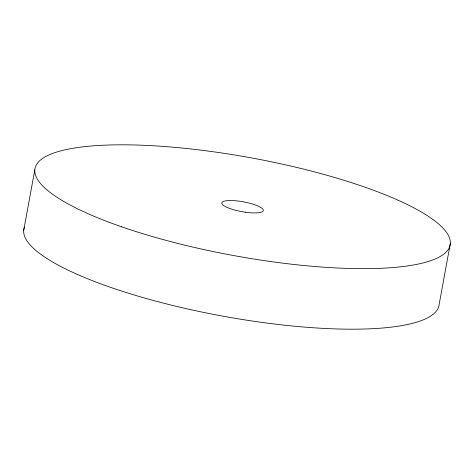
<?xml version="1.0" encoding="UTF-8"?>
<svg xmlns="http://www.w3.org/2000/svg" width="474" height="474" viewBox="0 0 474 474"><rect width="100%" height="100%" fill="white"/><g stroke="black" fill="none" stroke-linecap="round" stroke-linejoin="round"><path stroke-width="0.71" d="M23.7 230.364L34.809 169.828M450.3 243.636L439.191 304.172A211.054 49.628 10.4 0 1 220.73 315.755A211.054 49.628 10.4 0 1 24.399 227.188M245.236 212.198L239.808 211.256A21.105 4.965 10.4 0 1 225.049 200.988A21.105 4.965 10.4 0 1 260.096 207.067A21.105 4.965 10.4 0 1 245.236 212.198M121.658 226.809A211.054 49.628 10.4 0 0 449.352 247.428A211.054 49.628 10.4 0 0 156.657 145.968A211.054 49.628 10.4 0 0 121.658 226.809"/></g></svg>
